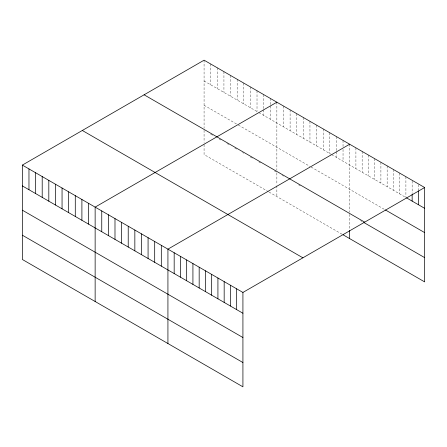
<?xml version="1.0" encoding="UTF-8"?>
<svg xmlns="http://www.w3.org/2000/svg" width="447" height="447" viewBox="0 0 447 447"><rect width="100%" height="100%" fill="white"/><g stroke="black" fill="none" stroke-linecap="round" stroke-linejoin="round"><path stroke-width="0.34" stroke-dasharray="2.23 1.68" d="M204.078 60.177L204.078 128.194M204.078 80.98L258.221 112.236M258.819 112.583L331.009 154.26M331.607 154.606L405.334 197.172M204.078 105.263L237.167 124.361M238.368 125.054L309.955 166.385M311.157 167.083L384.878 209.643M210.699 134.094L213.102 135.486M219.119 138.961L220.924 140M226.936 143.476L228.741 144.515M234.759 147.991L237.167 149.376M242.581 152.505L243.783 153.198M250.398 157.02L252.806 158.406M258.819 161.881L260.623 162.92M274.464 170.91L276.866 172.302M282.28 175.425L283.487 176.118M298.523 184.801L300.328 185.846M360.45 220.555L362.154 221.539M268.446 191.718L204.078 154.556L204.078 143.766M269.049 192.065L343.039 234.781M418.403 184.611L418.403 190.154M412.151 181.001L412.151 193.484M405.904 176.699L405.904 197.501M399.652 173.09L399.652 193.892M393.405 169.486L393.405 190.282M387.152 165.876L387.152 186.678M380.905 162.267L380.905 183.069M374.653 158.657L374.653 179.459M368.406 155.053L368.406 175.85M362.154 151.444L362.154 172.246M355.907 147.834L355.907 168.636M349.655 144.225L349.655 212.241M349.655 214.325L349.655 229.836M343.039 140.408L343.039 146.644M343.039 149.421L343.039 161.205M336.423 136.586L336.423 151.147M336.423 151.84L336.423 157.389M329.802 132.765L329.802 153.567M323.187 128.943L323.187 149.745M316.571 125.126L316.571 145.929M309.955 121.305L309.955 142.107M303.334 117.483L303.334 138.285M296.719 113.661L296.719 134.463M290.103 109.845L290.103 130.647M283.487 106.023L283.487 126.825M276.866 102.201L276.866 170.218M276.866 172.972L276.866 184.438M276.866 185.79L276.866 196.579M270.251 98.379L270.251 105.313M270.251 106.012L270.251 119.181M263.635 94.563L263.635 109.124M263.635 109.817L263.635 115.365M257.014 90.741L257.014 111.543M250.398 86.919L250.398 107.721M243.783 83.103L243.783 103.9M237.167 79.281L237.167 100.083M230.546 75.459L230.546 96.261M223.93 71.637L223.93 92.44M217.315 67.821L217.315 88.623M210.699 63.999L210.699 84.801M204.078 130.278L204.078 142.414"/><path stroke-width="0.67" d="M22.35 165.099L242.922 292.444L242.922 386.823L22.35 259.478L22.35 165.099L204.078 60.177L424.65 187.522L424.65 281.901L343.039 234.781M276.866 102.201L95.138 207.123L95.138 301.502M349.655 144.225L167.927 249.147L167.927 343.525M242.922 292.444L424.65 187.522M406.468 197.831L424.65 208.324M385.448 209.973L424.65 232.608M144.107 94.803L364.679 222.148M363.858 222.522L424.65 257.623M82.321 130.474L302.893 257.818M22.35 185.902L242.922 313.246M22.35 210.179L242.922 337.524M22.35 235.195L242.922 362.539M418.403 190.852L418.403 204.715M412.151 194.177L412.151 201.111M349.655 230.512L349.655 238.603M236.67 288.835L236.67 309.637M230.423 285.225L230.423 306.027M224.17 281.621L224.17 302.423M217.924 278.012L217.924 298.814M211.671 274.402L211.671 295.204M205.424 270.793L205.424 291.595M199.172 267.189L199.172 287.991M192.925 263.579L192.925 284.381M186.673 259.97L186.673 280.772M180.426 256.366L180.426 277.162M174.174 252.756L174.174 273.558M161.311 245.325L161.311 266.127M154.69 241.509L154.69 262.305M148.074 237.687L148.074 258.489M141.459 233.865L141.459 254.667M134.843 230.043L134.843 250.845M128.222 226.227L128.222 247.029M121.606 222.405L121.606 243.207M114.991 218.583L114.991 239.385M108.375 214.761L108.375 235.563M101.754 210.945L101.754 231.747M88.523 203.301L88.523 224.103M81.902 199.479L81.902 220.282M75.286 195.663L75.286 216.465M68.67 191.841L68.67 212.643M62.055 188.019L62.055 208.822M55.434 184.203L55.434 205M48.818 180.381L48.818 201.184M42.202 176.559L42.202 197.362M35.587 172.738L35.587 193.54M28.966 168.921L28.966 189.724"/></g></svg>
